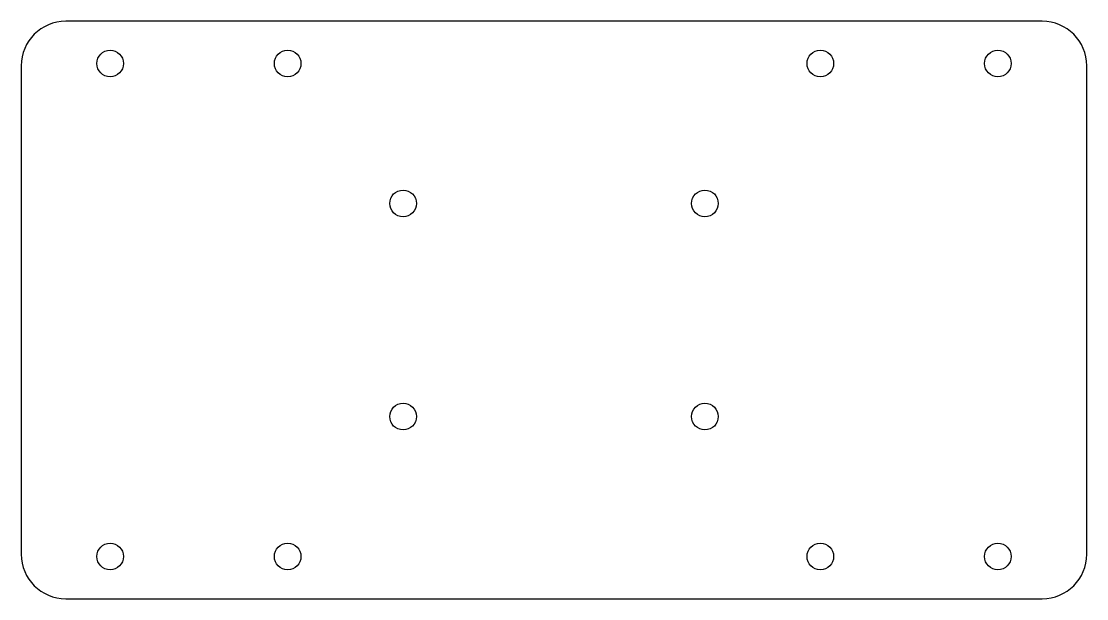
# Model space of a CAD drawing. Header units: millimetres. Extents: x -60 to 60, y -32 to 33.
import ezdxf

# ---------------------------------------------------------------- set-up
doc = ezdxf.new("R2010")
doc.units = ezdxf.units.MM

msp = doc.modelspace()

# ---------------------------------------------------------------- linework, layer by layer
at = {"color": 7, "linetype": 'Continuous', "lineweight": 25}
for p, q in [((55, 32.5), (-55, 32.5)), ((-60, 27.5), (-60, -27.5)), ((60, -27.5), (60, 27.5)), ((-55, -32.5), (55, -32.5))]:
    msp.add_line(p, q, dxfattribs=at)
for centre in [(-50, 27.75), (-30, 27.75), (30, 27.75), (50, 27.75), (-17, 12), (17, 12), (-17, -12), (17, -12), (-50, -27.75), (-30, -27.75), (30, -27.75), (50, -27.75)]:
    msp.add_circle(centre, 1.5, dxfattribs=at)
for centre, start, end in [((-55, 27.5), 90, 180), ((55, 27.5), 0, 90), ((-55, -27.5), 180, 270), ((55, -27.5), 270, 0)]:
    msp.add_arc(centre, 5, start, end, dxfattribs=at)

doc.saveas('drawing.dxf')
